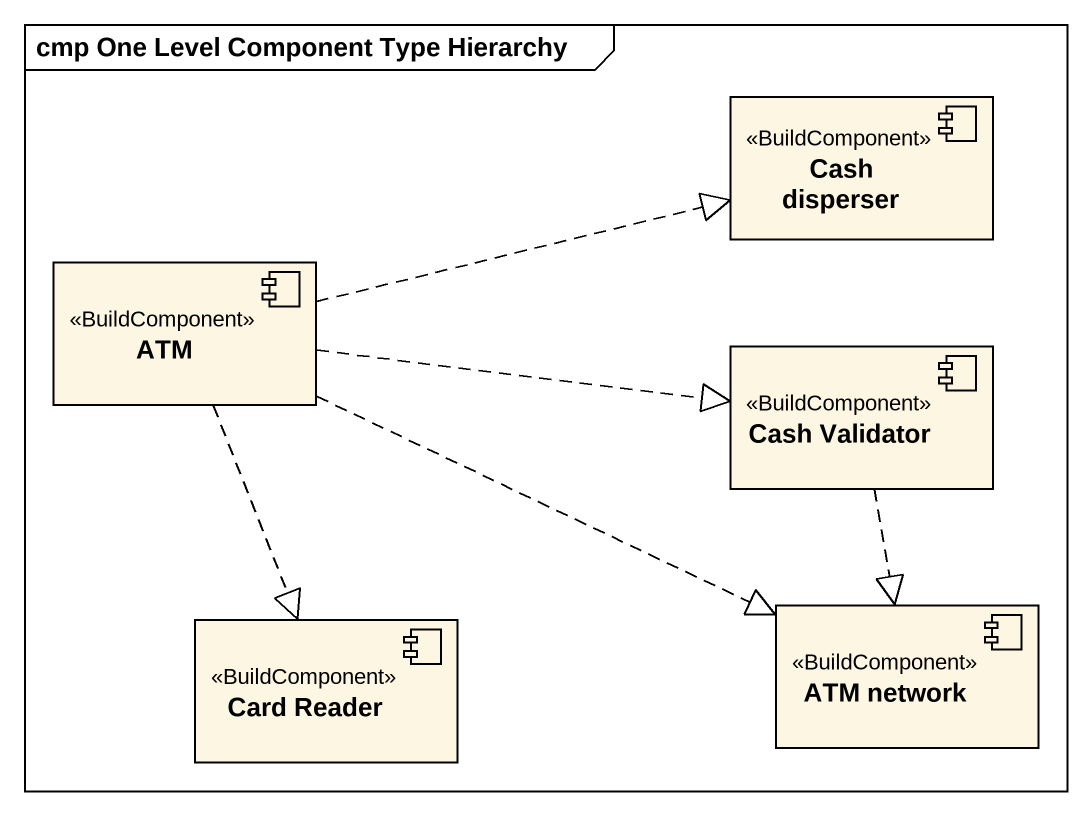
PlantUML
@startuml
mainframe cmp One Level Component Type Hierarchy
component "Cash disperser" as Cash_disperser <<BuildComponent>>
component ATM <<BuildComponent>>
component "Cash Validator" as Cash_Validator <<BuildComponent>>
component "Card Reader" as Card_Reader <<BuildComponent>>
component "ATM network" as ATM_network <<BuildComponent>>
ATM .right.|> Cash_disperser
ATM .right.|> Cash_Validator
ATM ..|> Card_Reader
ATM .right.|> ATM_network
Cash_Validator ..|> ATM_network
@enduml
